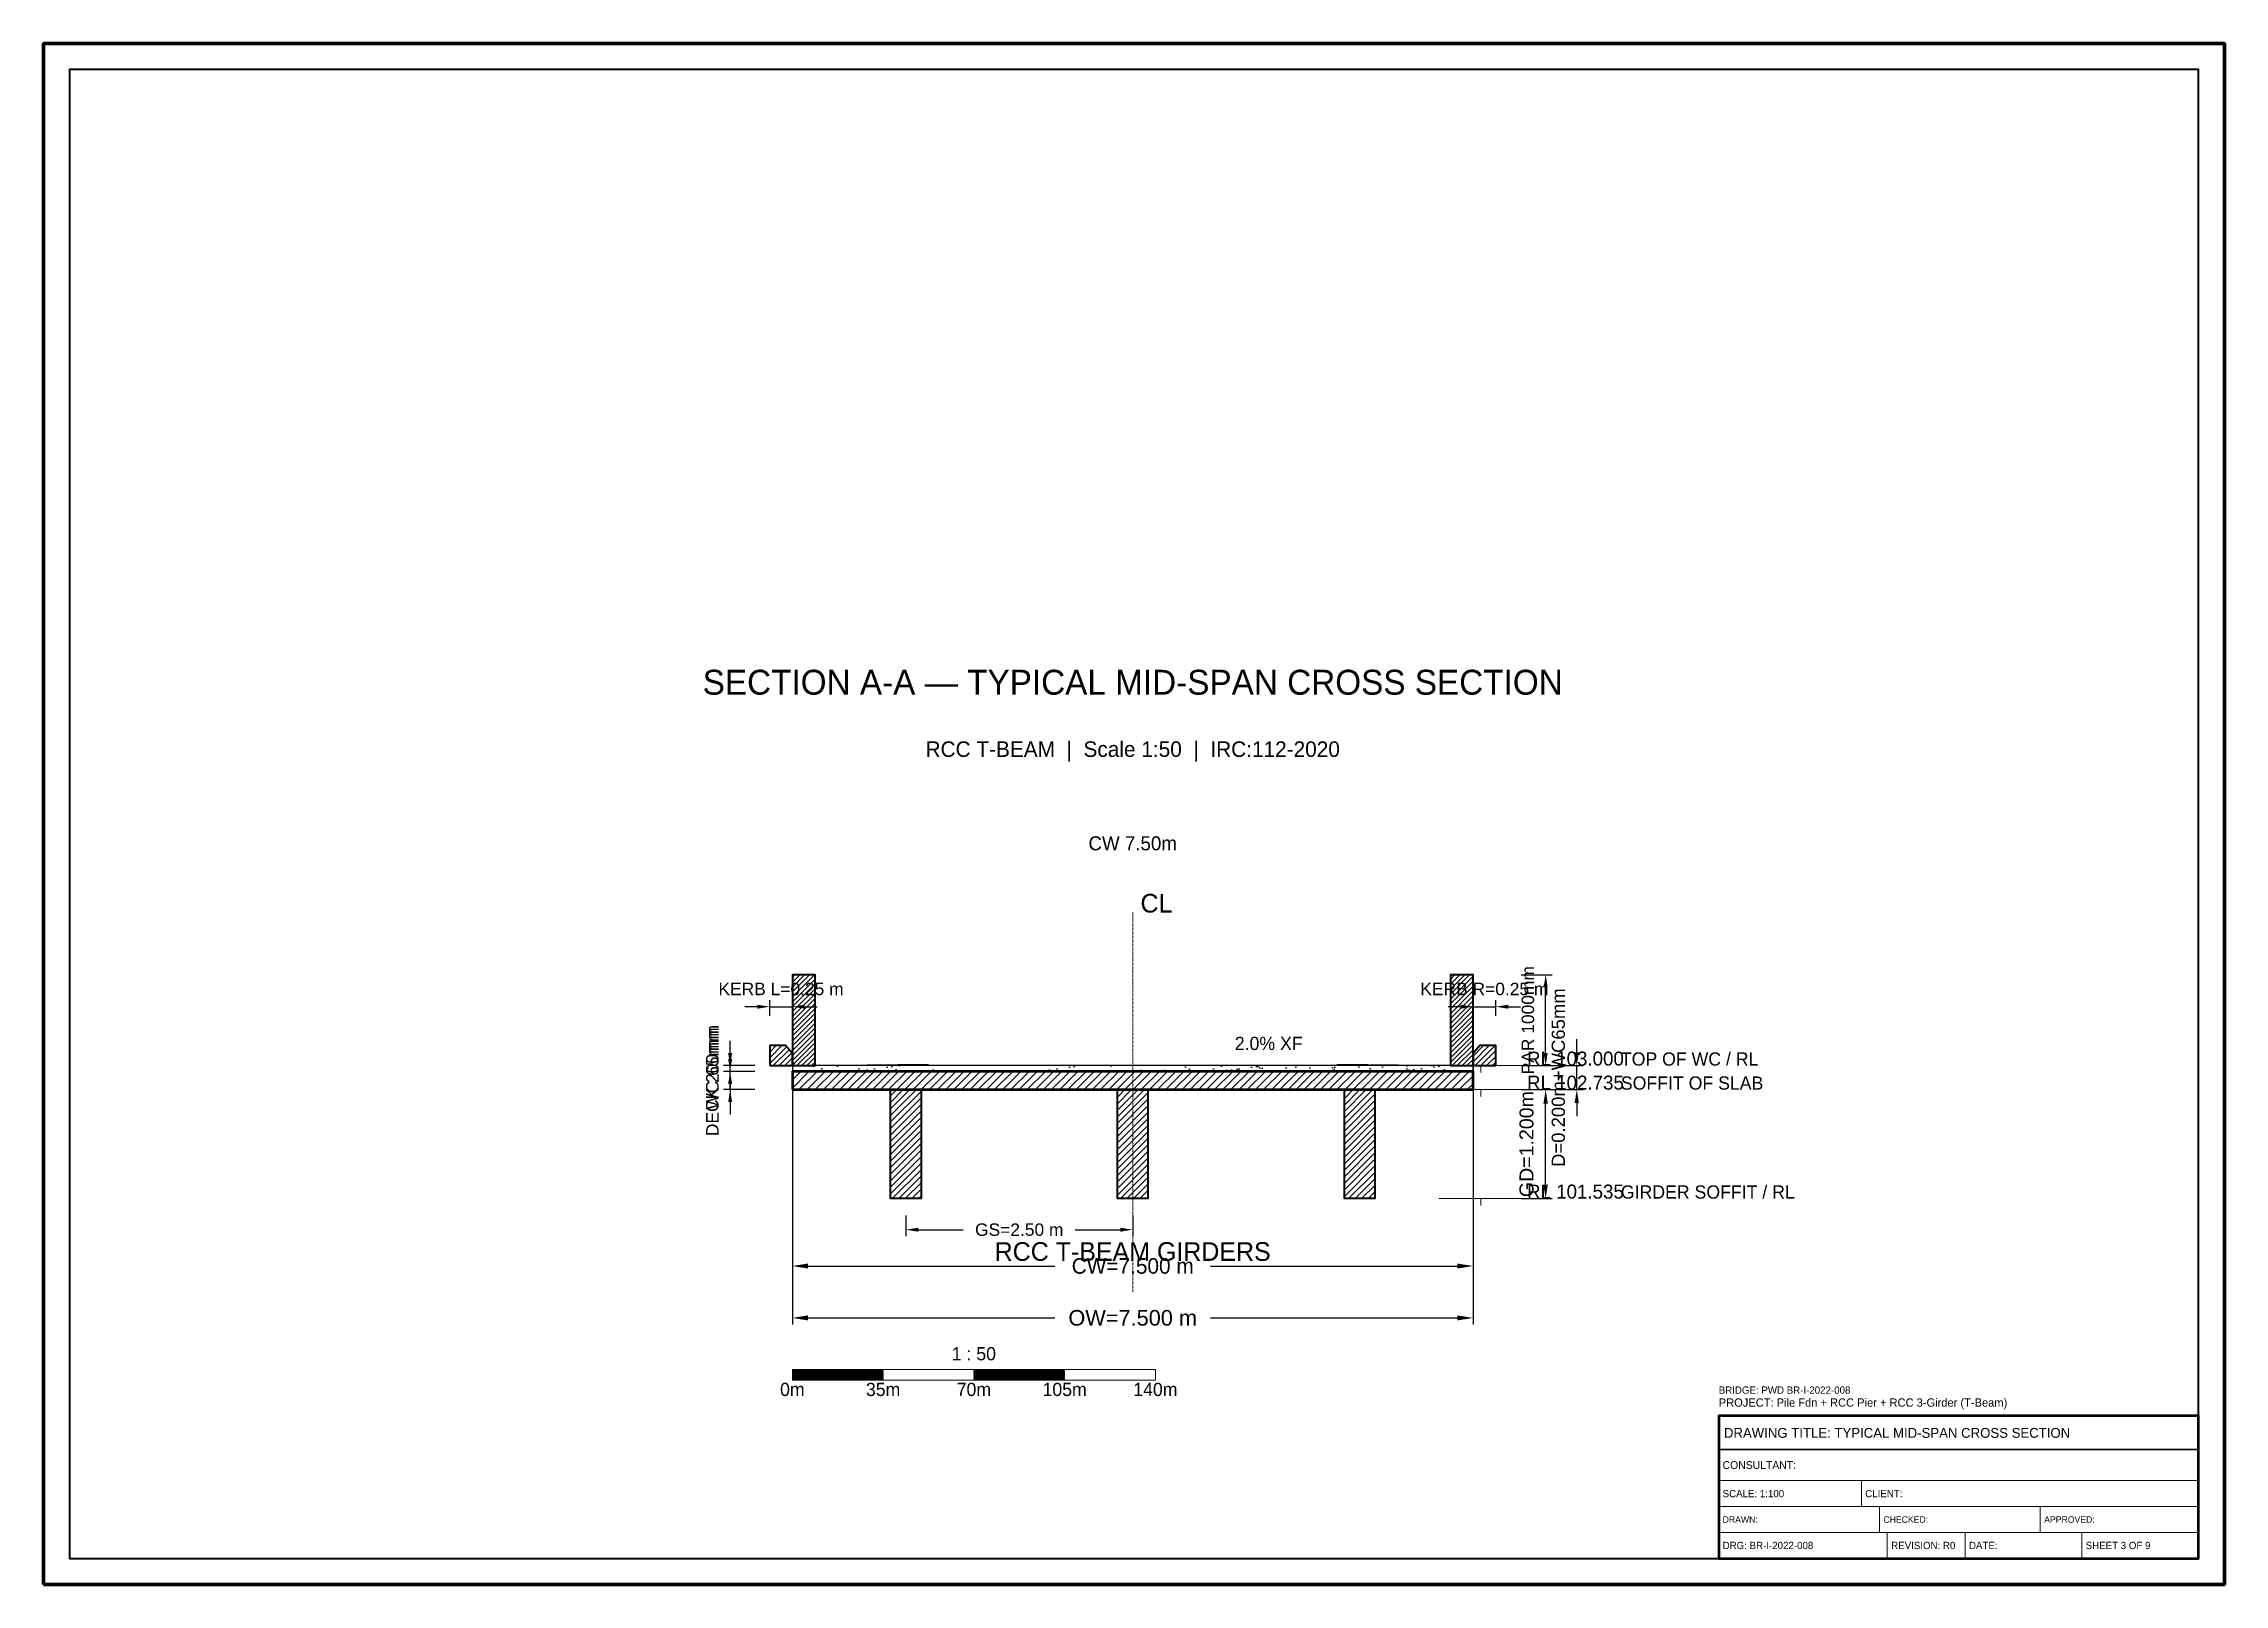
# Model space of a CAD drawing. Header units: metres. Extents: x 0 to 841, y 0 to 594.
import ezdxf
from ezdxf.enums import TextEntityAlignment as Align

# ---------------------------------------------------------------- set-up
doc = ezdxf.new("R2010")
doc.units = ezdxf.units.M
doc.linetypes.add('CENTER', pattern=[1.5, 0.75, -0.25, 0.25, -0.25])
for name, color, linetype, lineweight in [('BORDER-INNER', 7, 'Continuous', 35), ('BORDER-OUTER', 7, 'Continuous', 70), ('DIM-LEVEL', 3, 'Continuous', 18), ('DIM-LINEAR', 3, 'Continuous', 18), ('DIM-SLOPE', 3, 'Continuous', 18), ('STRUC-CENTRE', 6, 'CENTER', 18), ('STRUC-HATCHING', 8, 'Continuous', 18), ('SUPER-DECK', 2, 'Continuous', 50), ('SUPER-GIRDER', 1, 'Continuous', 35), ('SUPER-KERB', 7, 'Continuous', 25), ('SUPER-PARAPET', 2, 'Continuous', 35), ('SUPER-WEARING', 8, 'Continuous', 25), ('SYM-SCALE', 7, 'Continuous', 13), ('TEXT-GENERAL', 7, 'Continuous', 18), ('TEXT-HEADER', 7, 'Continuous', 25), ('TEXT-LEVEL', 5, 'Continuous', 18), ('TEXT-SPEC', 7, 'Continuous', 13), ('TEXT-TITLE', 7, 'Continuous', 25), ('TITLEBLK-BOX', 7, 'Continuous', 50), ('TITLEBLK-TEXT', 7, 'Continuous', 18)]:
    doc.layers.add(name, color=color, linetype=linetype, lineweight=lineweight)
doc.styles.add('BRIDGE_STD', font='Arial.ttf')
doc.dimstyles.new('BRG_DIM', dxfattribs={"dimtxt": 0.006, "dimasz": 6, "dimexe": 1.25, "dimexo": 0.625, "dimtad": 1, "dimcen": 2.5, "dimazin": 3, "dimtfac": 1, "dimtmove": 0, "dimatfit": 3})
doc.dimstyles.new('pmb100', dxfattribs={"dimtxt": 2.5, "dimasz": 0.9375, "dimexe": 2.5, "dimexo": 2.5, "dimtad": 0, "dimtih": 1, "dimdec": 0, "dimtxsty": 'BRIDGE_STD', "dimcen": 2.5, "dimazin": 3, "dimtfac": 1, "dimtmove": 0, "dimatfit": 3})

# ---------------------------------------------------------------- blocks, each defined once
blk = doc.blocks.new('_CLOSEDFILLED')
at = {"color": 0, "linetype": 'BYBLOCK'}
blk.add_solid([(-1, 0.16), (0, 0), (-1, -0.16)], dxfattribs=at)
blk = doc.blocks.new('*D1')
for p, q in [((288.75, 200), (288.75, 122.725)), ((551.25, 200), (551.25, 122.725)), ((294.75, 122.725), (390, 122.725)), ((450, 122.725), (545.25, 122.725))]:
    blk.add_line(p, q)
at = {"layer": 'Defpoints'}
for p in [(288.75, 200), (551.25, 200), (288.75, 122.725)]:
    blk.add_point(p, dxfattribs=at)
at = {"layer": 'DIM-LINEAR', "xscale": 6, "yscale": 6, "rotation": 180}
blk.add_blockref('_CLOSEDFILLED', (288.75, 122.725), dxfattribs=at)
at = {"layer": 'DIM-LINEAR', "xscale": 6, "yscale": 6}
blk.add_blockref('_CLOSEDFILLED', (551.25, 122.725), dxfattribs=at)
at = {"layer": 'DIM-LINEAR', "color": 3, "insert": (420, 122.725), "char_height": 6, "attachment_point": 5}
blk.add_mtext('CW=7.500 m', dxfattribs=at)

msp = doc.modelspace()

# ---------------------------------------------------------------- hatches: boundary and pattern name
at = {"layer": 'STRUC-HATCHING'}
h = msp.add_hatch(dxfattribs=at)
h.set_pattern_fill('ANSI31', scale=0.42)
h.paths.add_polyline_path([(288.75, 200), (297.5, 200), (297.5, 235), (288.75, 235)])
h = msp.add_hatch(dxfattribs=at)
h.set_pattern_fill('ANSI31', scale=0.42)
h.paths.add_polyline_path([(542.5, 200), (551.25, 200), (551.25, 235), (542.5, 235)])
h = msp.add_hatch(dxfattribs=at)
h.set_pattern_fill('ANSI31', scale=0.49)
h.paths.add_polyline_path([(280, 200), (288.75, 200), (288.75, 204.62), (286.125, 207.7), (280, 207.7)])
h = msp.add_hatch(dxfattribs=at)
h.set_pattern_fill('ANSI31', scale=0.49)
h.paths.add_polyline_path([(551.25, 200), (560, 200), (560, 207.7), (553.875, 207.7), (551.25, 204.62)])
h = msp.add_hatch(dxfattribs=at)
h.set_pattern_fill('ANSI31', scale=0.7)
h.paths.add_polyline_path([(288.75, 190.725), (551.25, 190.725), (551.25, 197.725), (288.75, 197.725)])
h = msp.add_hatch(dxfattribs=at)
h.set_pattern_fill('ANSI31', scale=0.56)
h.paths.add_polyline_path([(326.62, 190.725), (338.38, 190.725), (338.38, 148.725), (326.62, 148.725)])
h = msp.add_hatch(dxfattribs=at)
h.set_pattern_fill('ANSI31', scale=0.56)
h.paths.add_polyline_path([(414.12, 190.725), (425.88, 190.725), (425.88, 148.725), (414.12, 148.725)])
h = msp.add_hatch(dxfattribs=at)
h.set_pattern_fill('ANSI31', scale=0.56)
h.paths.add_polyline_path([(501.62, 190.725), (513.38, 190.725), (513.38, 148.725), (501.62, 148.725)])
at = {"layer": 'SUPER-WEARING'}
h = msp.add_hatch(dxfattribs=at)
h.set_pattern_fill('AR-SAND', scale=0.14)
h.paths.add_polyline_path([(288.75, 197.725), (551.25, 197.725), (551.25, 200), (288.75, 200)])
at = {"layer": 'SYM-SCALE'}
h = msp.add_hatch(dxfattribs=at)
h.set_pattern_fill('SOLID')
h.paths.add_polyline_path([(288.75, 78.725), (323.75, 78.725), (323.75, 82.805), (288.75, 82.805)])
h = msp.add_hatch(dxfattribs=at)
h.set_pattern_fill('SOLID')
h.paths.add_polyline_path([(358.75, 78.725), (393.75, 78.725), (393.75, 82.805), (358.75, 82.805)])

# ---------------------------------------------------------------- linework, layer by layer
at = {"layer": 'BORDER-INNER'}
msp.add_lwpolyline([(10, 10), (831, 10), (831, 584), (10, 584), (10, 10)], dxfattribs=at)
at = {"layer": 'BORDER-OUTER'}
msp.add_lwpolyline([(0, 0), (841, 0), (841, 594), (0, 594), (0, 0)], dxfattribs=at)
at = {"layer": 'DIM-LEVEL'}
for p, q in [((538.05, 200), (570.45, 200)), ((554.25, 200), (554.25, 197.3)), ((538.05, 190.725), (570.45, 190.725)), ((554.25, 190.725), (554.25, 188.025)), ((538.05, 148.725), (570.45, 148.725)), ((554.25, 148.725), (554.25, 146.025))]:
    msp.add_line(p, q, dxfattribs=at)
at = {"layer": 'DIM-SLOPE', "color": 3}
for p, q in [((341.25, 200.5), (294, 200.028)), ((498.75, 200.5), (546, 200.028))]:
    msp.add_line(p, q, dxfattribs=at)
at = {"layer": 'STRUC-CENTRE'}
for p, q in [((420, 112.725), (420, 259)), ((290.938, 190.725), (374.062, 190.725)), ((378.438, 190.725), (461.562, 190.725)), ((465.938, 190.725), (549.062, 190.725))]:
    msp.add_line(p, q, dxfattribs=at)
at = {"layer": 'SUPER-DECK', "lineweight": 50}
msp.add_lwpolyline([(288.75, 190.725), (551.25, 190.725), (551.25, 197.725), (288.75, 197.725), (288.75, 190.725)], dxfattribs=at)
at = {"layer": 'SUPER-GIRDER', "lineweight": 40}
for points in [[(326.62, 190.725), (338.38, 190.725), (338.38, 148.725), (326.62, 148.725), (326.62, 190.725)], [(414.12, 190.725), (425.88, 190.725), (425.88, 148.725), (414.12, 148.725), (414.12, 190.725)], [(501.62, 190.725), (513.38, 190.725), (513.38, 148.725), (501.62, 148.725), (501.62, 190.725)]]:
    msp.add_lwpolyline(points, dxfattribs=at)
at = {"layer": 'SUPER-KERB', "lineweight": 35}
for points in [[(280, 200), (288.75, 200), (288.75, 204.62), (286.125, 207.7), (280, 207.7), (280, 200)], [(551.25, 200), (560, 200), (560, 207.7), (553.875, 207.7), (551.25, 204.62), (551.25, 200)]]:
    msp.add_lwpolyline(points, dxfattribs=at)
at = {"layer": 'SUPER-PARAPET', "lineweight": 40}
for points in [[(288.75, 200), (297.5, 200), (297.5, 235), (288.75, 235), (288.75, 200)], [(542.5, 200), (551.25, 200), (551.25, 235), (542.5, 235), (542.5, 200)]]:
    msp.add_lwpolyline(points, dxfattribs=at)
at = {"layer": 'SUPER-WEARING'}
msp.add_lwpolyline([(288.75, 197.725), (551.25, 197.725), (551.25, 200), (288.75, 200), (288.75, 197.725)], dxfattribs=at)
at = {"layer": 'SYM-SCALE'}
msp.add_lwpolyline([(288.75, 78.725), (428.75, 78.725), (428.75, 82.805), (288.75, 82.805), (288.75, 78.725)], dxfattribs=at)
at = {"layer": 'TITLEBLK-BOX', "lineweight": 50}
msp.add_lwpolyline([(646, 10), (831, 10), (831, 65), (646, 65), (646, 10)], dxfattribs=at)
at = {"layer": 'TITLEBLK-BOX', "lineweight": 30}
msp.add_lwpolyline([(646, 52), (831, 52), (831, 65), (646, 65), (646, 52)], dxfattribs=at)
at = {"layer": 'TITLEBLK-BOX', "lineweight": 18}
for points in [[(646, 40), (831, 40), (831, 52), (646, 52), (646, 40)], [(646, 30), (701, 30), (701, 40), (646, 40), (646, 30)], [(701, 30), (831, 30), (831, 40), (701, 40), (701, 30)], [(646, 20), (708, 20), (708, 30), (646, 30), (646, 20)], [(708, 20), (770, 20), (770, 30), (708, 30), (708, 20)], [(770, 20), (831, 20), (831, 30), (770, 30), (770, 20)], [(646, 10), (711, 10), (711, 20), (646, 20), (646, 10)], [(711, 10), (741, 10), (741, 20), (711, 20), (711, 10)], [(741, 10), (786, 10), (786, 20), (741, 20), (741, 10)], [(786, 10), (831, 10), (831, 20), (786, 20), (786, 10)]]:
    msp.add_lwpolyline(points, dxfattribs=at)

# ---------------------------------------------------------------- texts
at = {"layer": 'DIM-SLOPE', "color": 3}
msp.add_text('2.0% XF', height=5.1, dxfattribs=at).set_placement((459.375, 206))
at = {"layer": 'STRUC-CENTRE'}
msp.add_text('CL', height=7.2, dxfattribs=at).set_placement((423, 259))
at = {"layer": 'TEXT-GENERAL'}
for s, height, p in [('CW 7.50m', 5.4, (420, 283)), ('RCC T-BEAM GIRDERS', 7.2, (420, 124.725)), ('1 : 50', 5.1, (358.75, 86.375)), ('0m', 5.1, (288.75, 72.605)), ('35m', 5.1, (323.75, 72.605)), ('70m', 5.1, (358.75, 72.605)), ('105m', 5.1, (393.75, 72.605)), ('140m', 5.1, (428.75, 72.605))]:
    msp.add_text(s, height=height, dxfattribs=at).set_placement(p, align=Align.CENTER)
at = {"layer": 'TEXT-HEADER'}
msp.add_text('SECTION A-A — TYPICAL MID-SPAN CROSS SECTION', height=9.6, dxfattribs=at).set_placement((420, 343), align=Align.CENTER)
at = {"layer": 'TEXT-LEVEL'}
for s, height, p in [('RL 103.000', 5.4, (572.07, 200)), ('TOP OF WC / RL', 5.1, (608.25, 200)), ('RL 102.735', 5.4, (572.07, 190.725)), ('SOFFIT OF SLAB', 5.1, (608.25, 190.725)), ('RL 101.535', 5.4, (572.07, 148.725)), ('GIRDER SOFFIT / RL', 5.1, (608.25, 148.725))]:
    msp.add_text(s, height=height, dxfattribs=at).set_placement(p)
at = {"layer": 'TEXT-SPEC'}
msp.add_text('RCC T-BEAM  |  Scale 1:50  |  IRC:112-2020', height=6, dxfattribs=at).set_placement((420, 319), align=Align.CENTER)
at = {"layer": 'TEXT-TITLE'}
for s, height, p in [('PROJECT: Pile Fdn + RCC Pier + RCC 3-Girder (T-Beam)', 3.2, (646, 68.5)), ('DRAWING TITLE: TYPICAL MID-SPAN CROSS SECTION', 3.8, (648, 56.5))]:
    msp.add_text(s, height=height, dxfattribs=at).set_placement(p)
at = {"layer": 'TITLEBLK-TEXT'}
for s, height, p in [('BRIDGE: PWD BR-I-2022-008', 2.8, (646, 73.5)), ('CONSULTANT: ', 3, (647.5, 44.5)), ('SCALE: 1:100', 2.8, (647.5, 33.6)), ('CLIENT: ', 2.8, (702.5, 33.6)), ('DRAWN: ', 2.5, (647.5, 23.75)), ('CHECKED: ', 2.5, (709.5, 23.75)), ('APPROVED: ', 2.5, (771.5, 23.75)), ('DRG: BR-I-2022-008', 2.8, (647.5, 13.6)), ('REVISION: R0', 2.8, (712.5, 13.6)), ('DATE: ', 2.8, (742.5, 13.6)), ('SHEET 3 OF 9', 2.8, (787.5, 13.6))]:
    msp.add_text(s, height=height, dxfattribs=at).set_placement(p)

# ---------------------------------------------------------------- dimensions: what is measured, and where the dimension line sits
at = {"layer": 'DIM-LINEAR'}
for base, p1, p2, text, override in [((280, 222.7), (280, 216.7), (288.75, 216.7), 'KERB L=0.25 m', {"dimtxt": 4.8, "dimasz": 4.8, "dimgap": 1.92, "dimclrt": 3}), ((551.25, 222.7), (551.25, 216.7), (560, 216.7), 'KERB R=0.25 m', {"dimtxt": 4.8, "dimasz": 4.8, "dimgap": 1.92, "dimclrt": 3}), ((288.75, 102.725), (288.75, 200), (551.25, 200), 'OW=7.500 m', {"dimtxt": 6, "dimasz": 6, "dimgap": 2.4, "dimclrt": 3}), ((332.5, 136.725), (332.5, 144.725), (420, 144.725), 'GS=2.50 m', {"dimtxt": 4.8, "dimasz": 4.8, "dimgap": 1.92, "dimclrt": 3})]:
    msp.add_linear_dim(base=base, p1=p1, p2=p2, text=text, dimstyle='pmb100', override=override, dxfattribs=at).render()
for base, p1, p2, text, override in [((579.25, 200), (567.25, 200), (567.25, 235), 'PAR 1000mm', {"dimtxt": 4.8, "dimasz": 4.8, "dimgap": 1.92, "dimclrt": 3}), ((591.25, 190.725), (567.25, 190.725), (567.25, 200), 'D=0.200m+WC65mm', {"dimtxt": 5.1, "dimasz": 5.1, "dimgap": 2.04, "dimclrt": 3}), ((264.75, 190.725), (276.75, 190.725), (276.75, 197.725), 'DECK 200mm', {"dimtxt": 4.8, "dimasz": 4.8, "dimgap": 1.92, "dimclrt": 3}), ((264.75, 197.725), (276.75, 197.725), (276.75, 200), 'WC 65mm', {"dimtxt": 4.8, "dimasz": 4.8, "dimgap": 1.92, "dimclrt": 3}), ((579.25, 148.725), (567.25, 148.725), (567.25, 190.725), 'GD=1.200m', {"dimtxt": 5.4, "dimasz": 5.4, "dimgap": 2.16, "dimclrt": 3})]:
    msp.add_linear_dim(base=base, p1=p1, p2=p2, angle=90, text=text, dimstyle='pmb100', override=override, dxfattribs=at).render()
dim = msp.add_linear_dim(base=(288.75, 122.725), p1=(288.75, 200), p2=(551.25, 200), text='CW=7.500 m', dimstyle='BRG_DIM', override={"dimtxt": 6, "dimasz": 6, "dimgap": 2.4, "dimclrt": 3}, dxfattribs=at)
dim.commit()
dim.dimension.update_dxf_attribs({"geometry": '*D1', "text_midpoint": (420, 122.725)})

doc.saveas('drawing.dxf')
